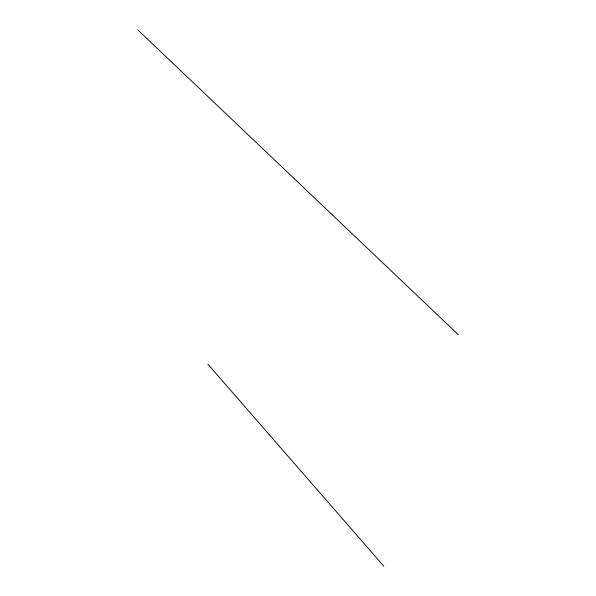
<?xml version="1.0" encoding="UTF-8"?>
<svg xmlns="http://www.w3.org/2000/svg" width="596" height="596" viewBox="0 0 596 596"><rect width="100%" height="100%" fill="white"/><g stroke="black" fill="none" stroke-linecap="round" stroke-linejoin="round"><path stroke-width="0.89" d="M137.698 29.8L458.302 334.676M207.9 364.208L383.787 566.2"/></g></svg>
